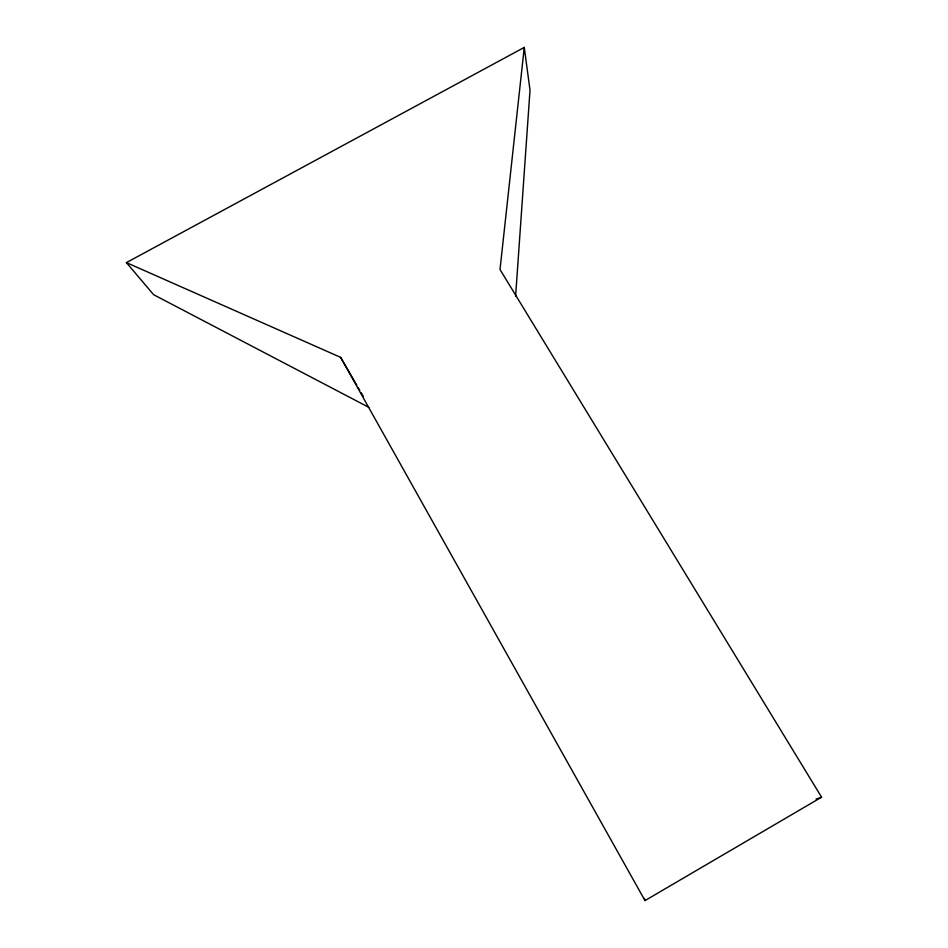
<?xml version="1.0" encoding="UTF-8"?>
<svg xmlns="http://www.w3.org/2000/svg" width="948" height="948" viewBox="0 0 948 948"><rect width="100%" height="100%" fill="white"/><g stroke="black" fill="none" stroke-linecap="round" stroke-linejoin="round"><path stroke-width="1.42" d="M515.605 296.214L530.015 90.214L524.268 47.4L126.416 262.608L153.588 294.674L368.76 407.308M524.268 47.4L500.011 269.528L821.584 797.185L644.995 900.6L340.616 357.36L126.416 262.608M816.027 799.069L821.584 797.185M340.616 357.36L356.815 385.208M358.285 387.744L359.766 390.268M361.235 392.804L363.44 396.596M644.344 898.384L644.995 900.6"/></g></svg>
